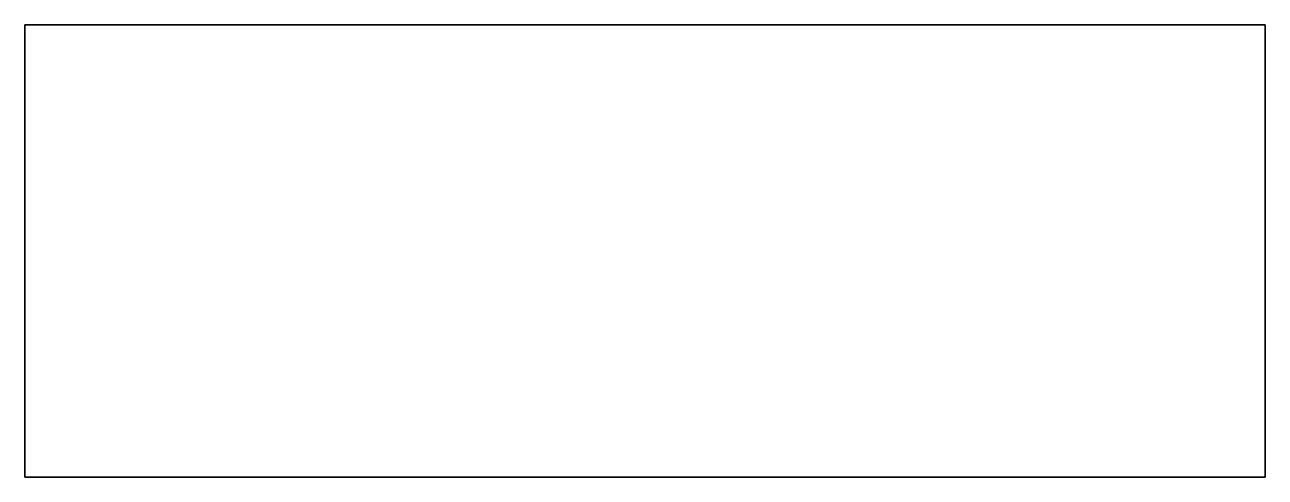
# Model space of a CAD drawing. Header units: millimetres. Extents: x -28 to 164, y -352 to -282.
import ezdxf

# ---------------------------------------------------------------- set-up
doc = ezdxf.new("R2010")
doc.units = ezdxf.units.MM
doc.layers.get('0').update_dxf_attribs({"linetype": 'CONTINUOUS'})

msp = doc.modelspace()

# ---------------------------------------------------------------- linework, layer by layer
for points in [[(163.61, -352.01), (-27.89, -352.01), (-27.89, -282.22), (163.61, -282.22)], [(-27.89, -352.01), (163.61, -352.01), (163.61, -282.22), (-27.89, -282.22)]]:
    msp.add_lwpolyline(points, close=True)

doc.saveas('drawing.dxf')
